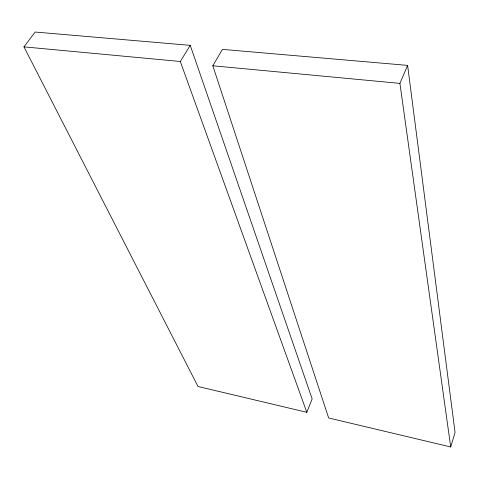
<?xml version="1.0" encoding="UTF-8"?>
<svg xmlns="http://www.w3.org/2000/svg" width="479" height="479" viewBox="0 0 479 479"><rect width="100%" height="100%" fill="white"/><g stroke="black" fill="none" stroke-linecap="round" stroke-linejoin="round"><path stroke-width="0.72" d="M450.715 446.967L455.05 432.435L407.611 65.383L222.46 49.379L212.826 65.779L328.666 417.981L450.715 446.967L399.917 83.376L407.611 65.383M306.823 412.311L312.152 398.893L190.241 45.355L35.141 32.033L23.95 46.864L198.013 386.493L306.823 412.311L180.302 61.486L190.241 45.355M23.95 46.864L180.302 61.486M212.826 65.779L399.917 83.376"/></g></svg>
